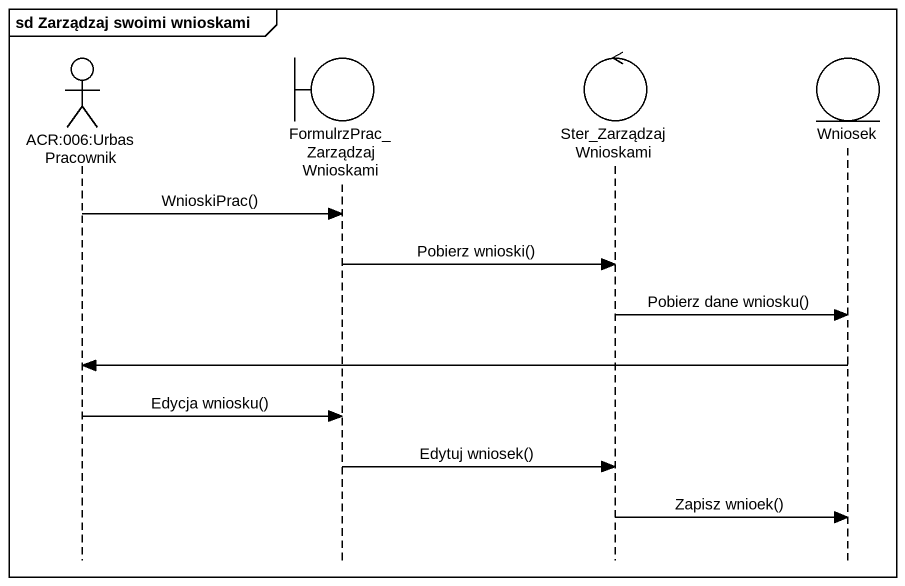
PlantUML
@startuml
mainframe sd Zarządzaj swoimi wnioskami
hide footbox
actor "ACR:006:Urbas Pracownik" as ACR_006_Urbas_Pracownik
boundary "FormulrzPrac_ZarządzajWnioskami" as FormulrzPrac
control Ster_ZarządzajWnioskami
entity Wniosek

ACR_006_Urbas_Pracownik -> FormulrzPrac : WnioskiPrac()
FormulrzPrac -> Ster_ZarządzajWnioskami : Pobierz wnioski()
Ster_ZarządzajWnioskami -> Wniosek : Pobierz dane wniosku()
Wniosek -> ACR_006_Urbas_Pracownik
ACR_006_Urbas_Pracownik -> FormulrzPrac : Edycja wniosku()
FormulrzPrac -> Ster_ZarządzajWnioskami : Edytuj wniosek()
Ster_ZarządzajWnioskami -> Wniosek : Zapisz wnioek()
@enduml
